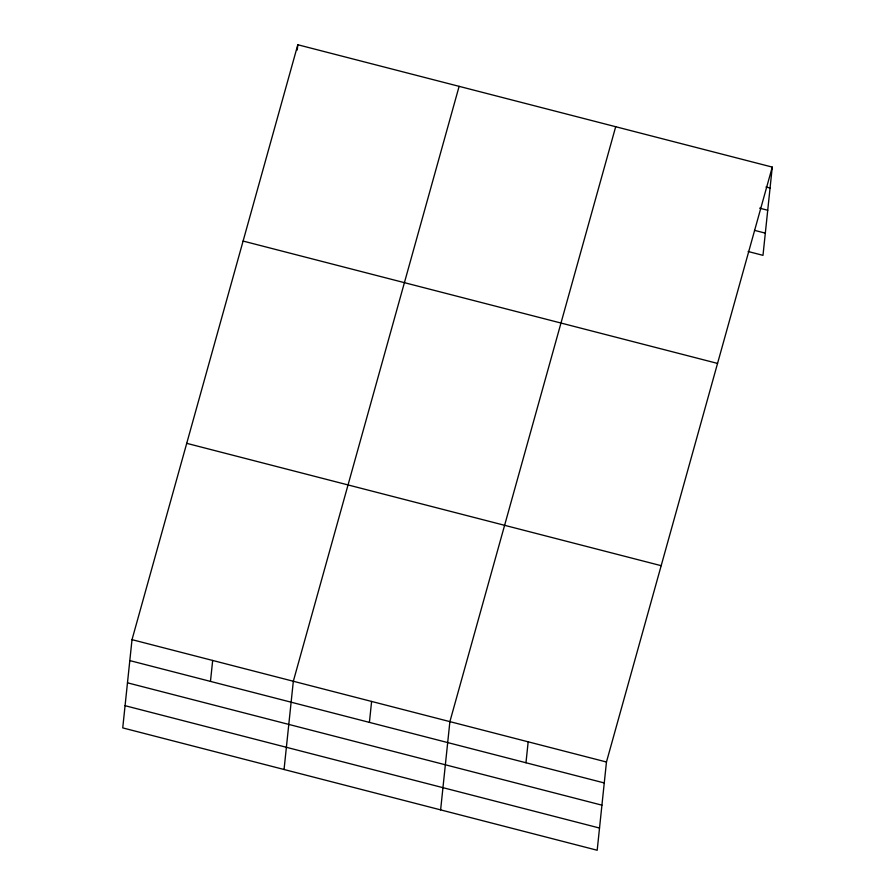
<?xml version="1.0" encoding="UTF-8"?>
<svg xmlns="http://www.w3.org/2000/svg" width="895" height="895" viewBox="0 0 895 895"><rect width="100%" height="100%" fill="white"/><g stroke="black" fill="none" stroke-linecap="round" stroke-linejoin="round"><path stroke-width="1.34" d="M132.012 639.656L122.738 727.903L597.189 850.25L606.463 762.003L772.262 167.096L297.811 44.75L132.012 639.656L606.463 762.003M210.47 681.408L212.674 660.454M297.263 49.986L297.811 44.75M284.051 769.499L293.325 681.263L459.124 86.345M369.411 722.388L371.604 701.445M440.62 809.874L449.894 721.627L615.693 126.721M525.969 762.764L528.173 741.821M772.262 167.096L762.987 255.343L748.142 251.506M766.008 186.999L770.058 188.04M759.631 208.166L767.731 210.247M754.519 230.351L765.326 233.136M243.104 241.068L717.544 363.415M186.731 443.338L661.17 565.685M129.809 660.599L604.259 782.946M127.482 682.818L601.921 805.164M125.076 705.696L599.516 828.043"/></g></svg>
